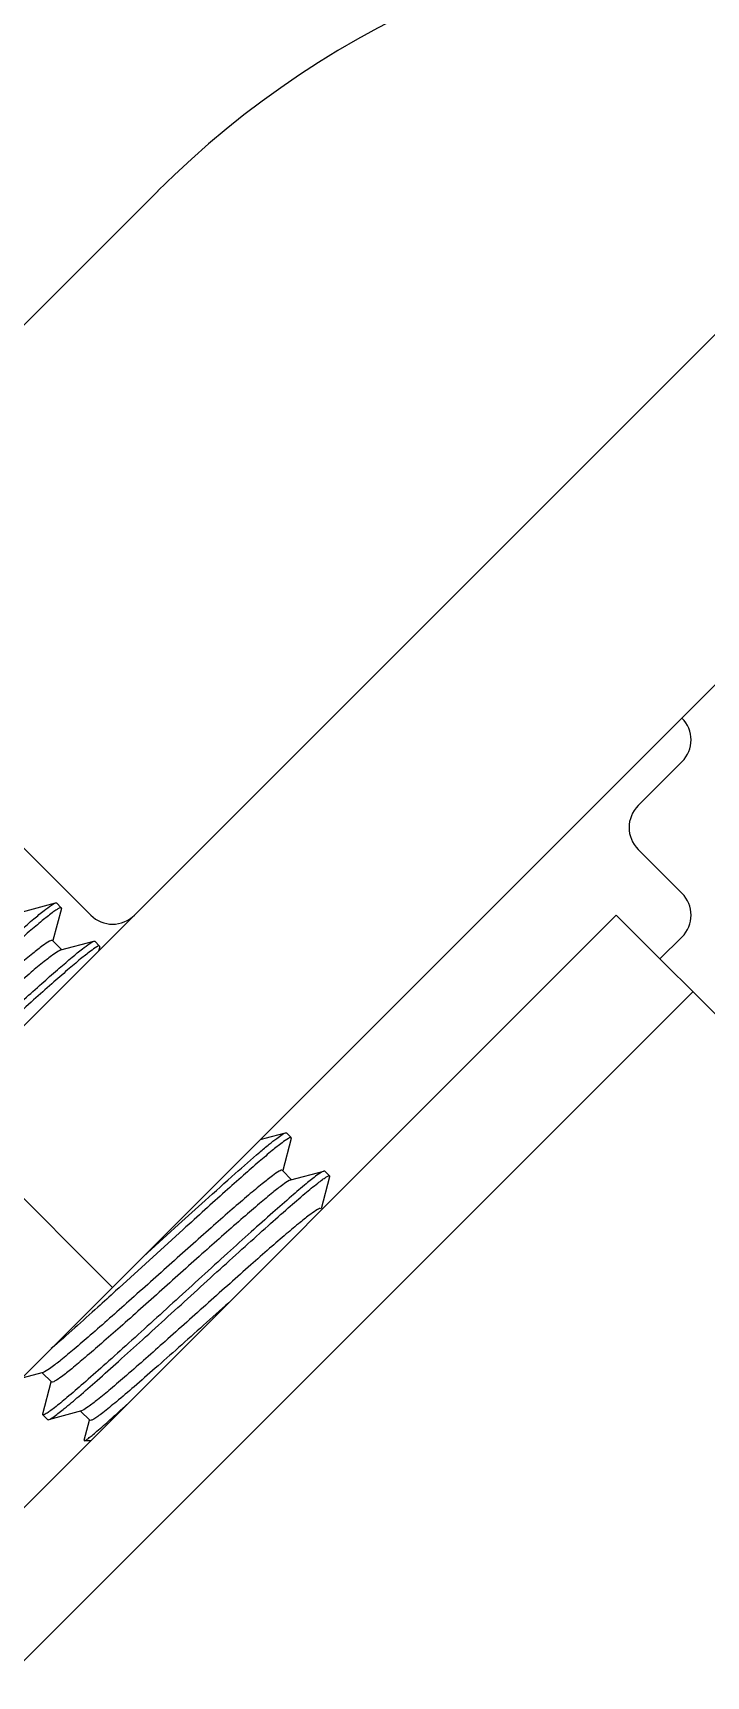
# Model space of a CAD drawing. Extents: x 1725261 to 1937680, y 860327 to 1571294.
# Drawn here: x 1857767 to 1857944.8, y 1238538.9 to 1238972.8 of the extents above; entities that cross this region are included whole.
import ezdxf

# ---------------------------------------------------------------- set-up
doc = ezdxf.new("R2010")
doc.units = 0
doc.header["$LTSCALE"] = 1000
doc.header["$MEASUREMENT"] = 0

msp = doc.modelspace()

# ---------------------------------------------------------------- linework, layer by layer
for p, q in [((1857983.42, 1238929.43), (1857655.06, 1238601.07)), ((1857800.06, 1238931.11), (1857724.46, 1238855.51)), ((1857701.32, 1238554.81), (1857990.48, 1238843.97)), ((1857724.46, 1238797.69), (1857782.29, 1238739.86)), ((1857938.41, 1238780.34), (1857926.85, 1238768.77)), ((1857926.85, 1238757.21), (1857938.41, 1238745.65)), ((1857764.31, 1238740.77), (1857773.02, 1238743.09)), ((1857773.02, 1238743.09), (1857773.26, 1238743.08)), ((1857774.52, 1238741.81), (1857773.26, 1238743.08)), ((1855343.78, 1236162.58), (1857921.05, 1238739.85)), ((1857774.54, 1238741.57), (1857772.27, 1238733.14)), ((1858158.13, 1238502.77), (1857921.05, 1238739.85)), ((1857938.41, 1238734.08), (1857932.61, 1238728.28)), ((1857772.18, 1238733.16), (1857774.64, 1238730.71)), ((1857774.43, 1238730.66), (1857774.16, 1238730.56)), ((1857774.43, 1238730.66), (1857783.14, 1238732.97)), ((1857783.14, 1238732.97), (1857783.38, 1238732.96)), ((1857784.64, 1238731.69), (1857783.38, 1238732.96)), ((1857784.66, 1238731.45), (1857784.37, 1238730.38)), ((1857784.66, 1238731.45), (1857784.64, 1238731.69)), ((1855364.02, 1236142.34), (1857941.29, 1238719.61)), ((1857788.05, 1238641.55), (1857741.79, 1238687.8)), ((1857828.37, 1238680.95), (1857833.73, 1238682.38)), ((1857833.73, 1238682.38), (1857833.97, 1238682.36)), ((1857835.24, 1238681.1), (1857833.97, 1238682.36)), ((1857827.13, 1238680.62), (1857828.37, 1238680.95)), ((1857835.25, 1238680.86), (1857832.99, 1238672.43)), ((1857835.25, 1238680.86), (1857835.24, 1238681.1)), ((1857832.9, 1238672.45), (1857835.35, 1238670)), ((1857835.14, 1238669.94), (1857843.85, 1238672.26)), ((1857845.37, 1238670.74), (1857843.11, 1238662.31)), ((1857843.85, 1238672.26), (1857843.69, 1238672.2)), ((1857844.09, 1238672.24), (1857843.85, 1238672.26)), ((1857845.35, 1238670.98), (1857844.09, 1238672.24)), ((1857845.35, 1238670.98), (1857845.37, 1238670.74)), ((1857806.73, 1238656.87), (1857789.82, 1238641.47)), ((1857796.23, 1238649.72), (1857805.47, 1238658.13)), ((1857789.82, 1238641.47), (1857788.87, 1238640.61)), ((1857769.72, 1238619.09), (1857764.08, 1238617.57)), ((1857771.97, 1238616.58), (1857769.51, 1238619.03)), ((1857769.63, 1238608.15), (1857771.88, 1238616.6)), ((1857769.64, 1238607.91), (1857769.63, 1238608.15)), ((1857770.91, 1238606.65), (1857769.64, 1238607.91)), ((1857779.84, 1238608.97), (1857771.15, 1238606.63)), ((1857782.09, 1238606.46), (1857779.63, 1238608.91)), ((1857780.04, 1238609.04), (1857779.84, 1238608.97)), ((1857770.91, 1238606.65), (1857771.15, 1238606.63)), ((1857780.59, 1238601.19), (1857782, 1238606.48)), ((1857780.59, 1238601.19), (1857780.64, 1238601.07)), ((1857782.27, 1238601.07), (1857780.64, 1238601.07))]:
    msp.add_line(p, q)
for centre, radius, start, end in [((1857973.53, 1238757.63), 245.33, 90.0086, 135), ((1857932.63, 1238786.12), 8.18, 315, 45), ((1857932.63, 1238762.99), 8.18, 135, 225), ((1857932.63, 1238739.86), 8.18, 315, 45), ((1857788.07, 1238745.65), 8.18, 225, 315), ((1859677.1, 1236598.97), 2782.65, 132.07356, 132.2686)]:
    msp.add_arc(centre, radius, start, end)
for points, knots in [([(1857744.75, 1238718.85), (1857748.22, 1238722), (1857753.23, 1238726.54), (1857759.61, 1238732.23), (1857763.63, 1238735.77), (1857767.02, 1238738.66), (1857769.69, 1238740.88), (1857771.59, 1238742.27), (1857772.61, 1238742.99), (1857773.02, 1238743.09)], [0, 0, 0, 0, 0.377471, 0.543193, 0.688111, 0.808727, 0.902173, 0.966298, 1, 1, 1, 1]), ([(1857774.52, 1238741.81), (1857774.46, 1238741.87), (1857774.14, 1238741.81), (1857773.69, 1238741.56), (1857772.95, 1238741.09), (1857771.52, 1238740.04), (1857769.18, 1238738.16), (1857765.8, 1238735.29), (1857761.66, 1238731.67), (1857756.89, 1238727.42), (1857751.6, 1238722.65), (1857747.92, 1238719.32), (1857746.02, 1238717.59)], [0, 0, 0, 0, 0.006773, 0.021185, 0.044126, 0.075641, 0.163702, 0.283196, 0.43092, 0.602853, 0.7943, 1, 1, 1, 1]), ([(1857774.54, 1238741.57), (1857774.55, 1238741.62), (1857774.57, 1238741.7), (1857774.54, 1238741.79), (1857774.52, 1238741.81)], [0, 0, 0, 0, 0.601161, 1, 1, 1, 1]), ([(1857772.18, 1238733.16), (1857772.12, 1238733.23), (1857771.79, 1238733.18), (1857770.97, 1238732.75), (1857769.28, 1238731.57), (1857766.69, 1238729.52), (1857763.23, 1238726.63), (1857759.06, 1238723.03), (1857754.3, 1238718.85), (1857749.1, 1238714.23), (1857741.77, 1238707.68), (1857732.82, 1238699.65), (1857723.08, 1238691.02), (1857716.14, 1238685.01), (1857711.92, 1238681.64), (1857710.35, 1238680.5), (1857709.69, 1238680.12)], [0, 0, 0, 0, 0.003304, 0.010111, 0.035617, 0.076659, 0.131985, 0.199788, 0.27782, 0.363483, 0.453918, 0.636961, 0.802699, 0.929211, 0.972307, 1, 1, 1, 1]), ([(1857774.16, 1238730.56), (1857773.59, 1238730.3), (1857772.19, 1238729.3), (1857769.66, 1238727.36), (1857766.26, 1238724.53), (1857760.29, 1238719.39), (1857751.69, 1238711.77), (1857742.63, 1238703.65), (1857735.13, 1238696.94), (1857729.78, 1238692.18), (1857724.86, 1238687.85), (1857720.55, 1238684.11), (1857716.96, 1238681.11), (1857714.27, 1238678.96), (1857712.51, 1238677.73), (1857711.66, 1238677.28), (1857711.32, 1238677.23), (1857711.25, 1238677.29)], [0, 0, 0, 0, 0.022835, 0.061922, 0.116063, 0.18342, 0.348093, 0.533262, 0.625558, 0.713362, 0.793619, 0.863541, 0.920711, 0.963177, 0.989581, 0.996616, 1, 1, 1, 1]), ([(1857754.87, 1238708.73), (1857758.34, 1238711.88), (1857763.35, 1238716.42), (1857769.73, 1238722.11), (1857773.75, 1238725.65), (1857777.14, 1238728.54), (1857779.81, 1238730.76), (1857781.71, 1238732.15), (1857782.73, 1238732.87), (1857783.14, 1238732.97)], [0, 0, 0, 0, 0.37747, 0.543196, 0.688117, 0.808733, 0.902176, 0.966298, 1, 1, 1, 1]), ([(1857784.64, 1238731.69), (1857784.58, 1238731.75), (1857784.26, 1238731.69), (1857783.49, 1238731.26), (1857781.84, 1238730.09), (1857779.32, 1238728.05), (1857775.92, 1238725.17), (1857771.79, 1238721.55), (1857767.01, 1238717.3), (1857761.72, 1238712.54), (1857758.04, 1238709.2), (1857756.13, 1238707.47)], [0, 0, 0, 0, 0.006754, 0.021145, 0.075539, 0.16358, 0.283067, 0.430802, 0.602761, 0.794254, 1, 1, 1, 1]), ([(1857812.49, 1238664.49), (1857815.14, 1238666.88), (1857819.91, 1238671.16), (1857825.56, 1238676.12), (1857829.23, 1238679.19), (1857831.21, 1238680.78), (1857832.64, 1238681.79), (1857833.42, 1238682.29), (1857833.73, 1238682.38)], [0, 0, 0, 0, 0.384776, 0.692129, 0.810102, 0.901533, 0.965023, 1, 1, 1, 1]), ([(1857835.24, 1238681.1), (1857835.18, 1238681.16), (1857834.86, 1238681.1), (1857834.08, 1238680.67), (1857832.43, 1238679.49), (1857829.91, 1238677.45), (1857826.51, 1238674.57), (1857822.38, 1238670.96), (1857817.6, 1238666.7), (1857812.31, 1238661.94), (1857808.63, 1238658.6), (1857806.73, 1238656.87)], [0, 0, 0, 0, 0.006763, 0.021164, 0.075577, 0.163627, 0.283117, 0.430848, 0.602798, 0.794273, 1, 1, 1, 1]), ([(1857843.69, 1238672.2), (1857843.09, 1238671.95), (1857841.59, 1238670.83), (1857838.79, 1238668.64), (1857834.92, 1238665.32), (1857830.09, 1238661.09), (1857824.47, 1238656.06), (1857815.95, 1238648.36), (1857807.08, 1238640.27), (1857798.15, 1238632.13), (1857791.74, 1238626.32), (1857785.85, 1238621.03), (1857780.67, 1238616.44), (1857776.4, 1238612.75), (1857773.43, 1238610.3), (1857771.62, 1238608.92), (1857770.67, 1238608.28), (1857770.12, 1238607.96), (1857769.72, 1238607.84), (1857769.64, 1238607.91)], [0, 0, 0, 0, 0.019907, 0.056634, 0.109025, 0.175256, 0.252981, 0.339436, 0.526014, 0.619485, 0.708622, 0.790247, 0.861456, 0.919721, 0.962993, 0.978527, 0.989825, 0.996867, 1, 1, 1, 1]), ([(1857832.9, 1238672.45), (1857832.83, 1238672.51), (1857832.49, 1238672.46), (1857831.66, 1238672.02), (1857829.92, 1238670.8), (1857827.26, 1238668.68), (1857823.71, 1238665.72), (1857819.44, 1238662.03), (1857814.57, 1238657.74), (1857809.26, 1238653.02), (1857801.82, 1238646.36), (1857792.78, 1238638.27), (1857784.2, 1238630.65), (1857778.2, 1238625.48), (1857774.75, 1238622.6), (1857772.16, 1238620.58), (1857770.7, 1238619.54), (1857770.1, 1238619.24)], [0, 0, 0, 0, 0.003359, 0.010322, 0.036444, 0.078464, 0.135055, 0.204313, 0.283873, 0.371008, 0.462723, 0.647233, 0.812247, 0.880232, 0.935318, 0.975657, 1, 1, 1, 1]), ([(1857771.15, 1238606.63), (1857771.7, 1238606.78), (1857773.09, 1238607.85), (1857775.74, 1238609.85), (1857779.5, 1238613.07), (1857784.26, 1238617.23), (1857789.85, 1238622.23), (1857796.09, 1238627.85), (1857802.74, 1238633.9), (1857809.58, 1238640.13), (1857816.36, 1238646.32), (1857822.87, 1238652.21), (1857828.85, 1238657.6), (1857834.12, 1238662.27), (1857838.47, 1238666.03), (1857841.5, 1238668.53), (1857843.34, 1238669.95), (1857844.31, 1238670.6), (1857844.87, 1238670.93), (1857845.28, 1238671.05), (1857845.35, 1238670.98)], [0, 0, 0, 0, 0.017284, 0.051806, 0.102517, 0.167622, 0.244771, 0.331162, 0.423655, 0.518881, 0.613376, 0.703697, 0.786559, 0.85895, 0.918246, 0.962316, 0.97814, 0.989652, 0.996821, 1, 1, 1, 1]), ([(1857834.72, 1238669.77), (1857834.12, 1238669.46), (1857832.65, 1238668.41), (1857830.03, 1238666.37), (1857826.57, 1238663.47), (1857820.57, 1238658.29), (1857811.98, 1238650.67), (1857802.96, 1238642.59), (1857795.53, 1238635.94), (1857790.24, 1238631.23), (1857785.38, 1238626.96), (1857781.13, 1238623.29), (1857777.59, 1238620.33), (1857774.94, 1238618.22), (1857773.21, 1238617.01), (1857772.37, 1238616.56), (1857772.03, 1238616.51), (1857771.97, 1238616.58)], [0, 0, 0, 0, 0.024785, 0.065489, 0.120851, 0.189019, 0.354131, 0.538447, 0.629993, 0.716932, 0.79629, 0.865354, 0.921777, 0.963666, 0.989706, 0.996648, 1, 1, 1, 1]), ([(1857843.02, 1238662.33), (1857842.95, 1238662.4), (1857842.6, 1238662.34), (1857841.75, 1238661.88), (1857839.98, 1238660.64), (1857837.27, 1238658.48), (1857833.66, 1238655.45), (1857829.32, 1238651.7), (1857824.37, 1238647.34), (1857818.99, 1238642.55), (1857811.46, 1238635.82), (1857802.38, 1238627.68), (1857793.78, 1238620.05), (1857787.82, 1238614.94), (1857784.45, 1238612.14), (1857781.97, 1238610.24), (1857780.6, 1238609.27), (1857780.04, 1238609.04)], [0, 0, 0, 0, 0.003398, 0.010478, 0.037053, 0.07979, 0.137309, 0.207632, 0.28831, 0.376519, 0.469165, 0.65473, 0.819193, 0.88617, 0.939738, 0.978071, 1, 1, 1, 1]), ([(1857788.87, 1238640.61), (1857787.31, 1238639.19), (1857781.68, 1238634.09), (1857776.03, 1238629), (1857771.89, 1238625.38)], [0, 0, 0, 0, 0.277319, 1, 1, 1, 1]), ([(1857818.72, 1238637.52), (1857816.5, 1238635.53), (1857812.1, 1238631.59), (1857805.64, 1238625.81), (1857799.54, 1238620.39), (1857794.07, 1238615.59), (1857789.47, 1238611.66), (1857786.25, 1238609.03), (1857784.27, 1238607.54), (1857783.23, 1238606.85), (1857782.61, 1238606.49), (1857782.17, 1238606.38), (1857782.09, 1238606.46)], [0, 0, 0, 0, 0.185176, 0.368093, 0.540254, 0.693667, 0.821232, 0.91709, 0.95173, 0.977016, 0.992838, 1, 1, 1, 1]), ([(1857780.64, 1238601.07), (1857780.77, 1238601.07), (1857781.13, 1238601.32), (1857781.79, 1238601.77), (1857782.77, 1238602.57), (1857784.68, 1238604.18), (1857787.75, 1238606.91), (1857790.37, 1238609.3), (1857791.86, 1238610.66)], [0, 0, 0, 0, 0.02649, 0.082132, 0.167164, 0.280982, 0.590769, 1, 1, 1, 1])]:
    msp.add_open_spline(points, degree=3, knots=knots)
for points in [[(1857835.14, 1238669.94), (1857835, 1238669.9), (1857834.86, 1238669.84), (1857834.72, 1238669.77)], [(1857770.1, 1238619.24), (1857769.98, 1238619.18), (1857769.86, 1238619.12), (1857769.72, 1238619.09)]]:
    msp.add_open_spline(points, degree=3)

doc.saveas('drawing.dxf')
